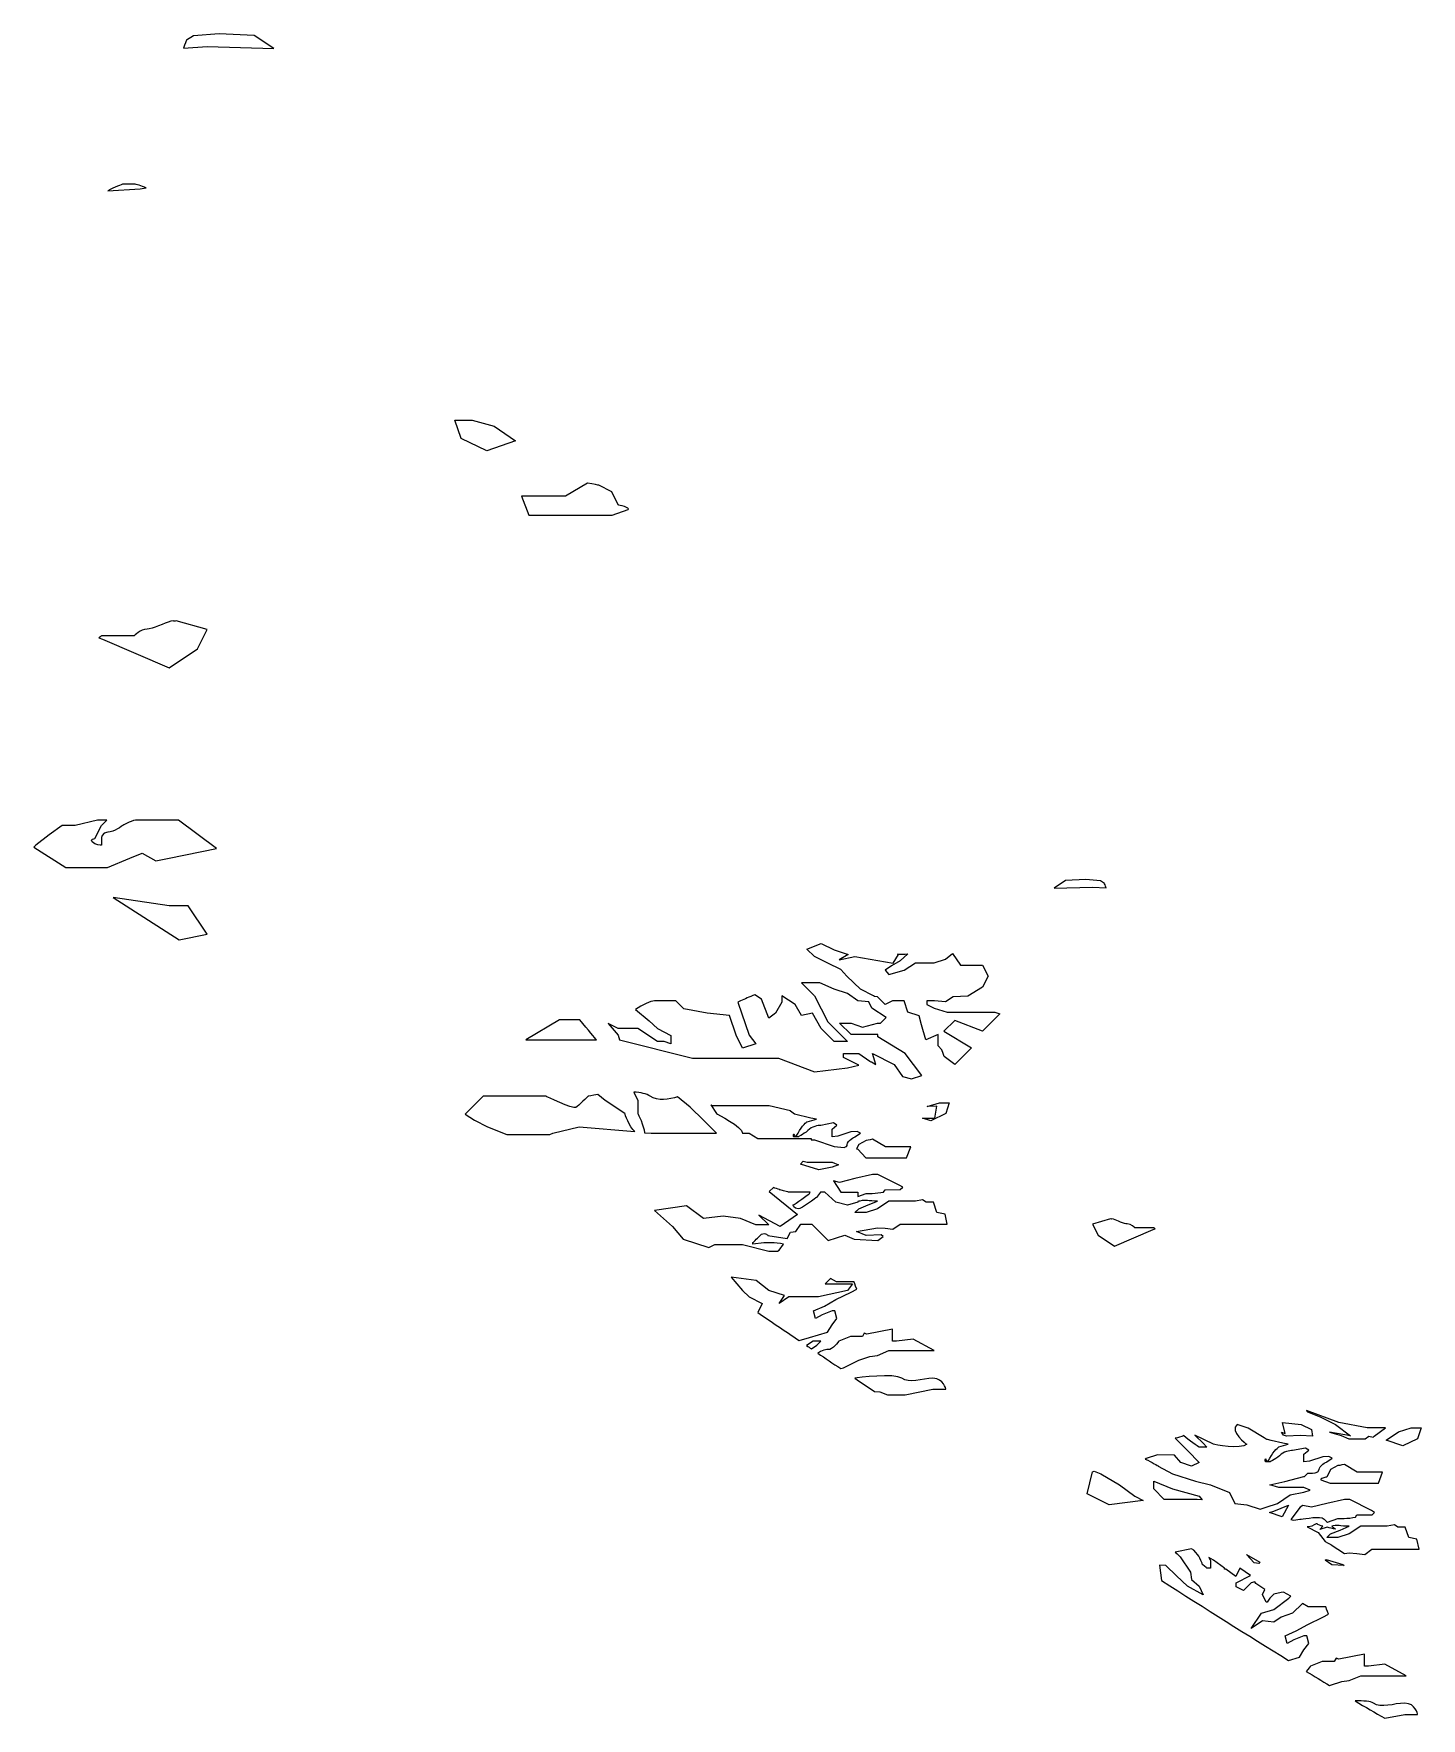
# Model space of a CAD drawing. Extents: x -2 to 9008, y -1000 to 0.
# Drawn here: x 2593.4 to 2660.5, y -650.4 to -569 of the extents above; entities that cross this region are included whole.
import ezdxf

# ---------------------------------------------------------------- set-up
doc = ezdxf.new("R2010")
doc.units = 0
doc.header["$MEASUREMENT"] = 0
doc.layers.add('Layer 1', color=7, linetype='Continuous')

# ---------------------------------------------------------------- blocks, each defined once
blk = doc.blocks.new('block 6')
at = {"layer": 'Layer 1', "lineweight": 0}
for points in [[(2613.76, -587.67), (2614.6, -587.67), (2615.66, -587.97), (2616.69, -588.68), (2615.31, -589.16), (2614.07, -588.57), (2613.76, -587.67)], [(2633.1, -613.6), (2634.95, -613.91), (2635.2, -613.5), (2635.16, -613.49), (2635.53, -613.49), (2635.66, -613.47), (2635.29, -613.81), (2634.87, -614.05), (2634.56, -614.26), (2634.74, -614.46), (2635.47, -614.26), (2636.02, -613.9), (2636.93, -613.9), (2637.48, -613.72), (2637.81, -613.45), (2638.2, -614.02), (2639.26, -614.02), (2639.53, -614.55), (2639.26, -615.08), (2638.56, -615.51), (2637.85, -615.54), (2637.48, -615.79), (2636.94, -615.73), (2636.57, -615.73), (2636.57, -615.91), (2636.93, -616.09), (2637.56, -616.28), (2639.86, -616.28), (2640.1, -616.36), (2640.06, -616.41), (2639.26, -617.21), (2637.93, -616.68), (2637.4, -617.21), (2638.73, -618.01), (2637.93, -618.81), (2637.41, -618.42), (2637.37, -618.29), (2637.3, -618.1), (2637.12, -617.92), (2637.12, -617.37), (2636.53, -617.62), (2636.32, -616.89), (2636.2, -616.46), (2635.65, -616.28), (2635.47, -615.73), (2634.92, -615.73), (2634.56, -615.91), (2634.19, -615.54), (2634.04, -615.53), (2634, -615.49), (2633.37, -615.18), (2632.7, -614.54), (2632.42, -614.23), (2631.79, -613.91), (2631.15, -613.6), (2630.77, -613.24), (2631.47, -612.96), (2632.1, -613.28), (2632.77, -613.5), (2632.34, -613.75), (2633.1, -613.6)], [(2637.49, -621.19), (2636.77, -621.53), (2636.37, -621.4), (2636.96, -621.4), (2637.06, -620.82), (2636.59, -620.84), (2637.18, -620.67), (2637.66, -620.67), (2637.49, -621.19)], [(2632, -623.77), (2631.35, -623.9), (2630.46, -623.63), (2630.6, -623.48), (2630.79, -623.54), (2632, -623.54), (2632.3, -623.67), (2632, -623.77)], [(2653.76, -636.11), (2654.67, -636.21), (2655.17, -636.46), (2655.21, -636.78), (2654.62, -636.74), (2653.95, -636.78), (2653.81, -636.73), (2653.72, -636.59), (2653.89, -636.64), (2653.76, -636.11)], [(2658.77, -636.97), (2659.37, -636.56), (2659.98, -636.38), (2660.47, -636.38), (2660.29, -636.9), (2659.57, -637.24), (2658.77, -636.97)], [(2644.32, -639.56), (2644.58, -638.5), (2644.66, -638.46), (2644.98, -638.59), (2645.89, -639.13), (2646.63, -639.68), (2647.03, -639.89), (2645.38, -640.09), (2644.32, -639.56)], [(2647.54, -639.32), (2647.54, -638.95), (2648.45, -639.32), (2649.73, -639.67), (2649.88, -639.86), (2649.64, -639.83), (2648.05, -639.83), (2647.54, -639.32)], [(2653.14, -640.46), (2653.34, -640.4), (2654.05, -640.11), (2653.75, -640.67), (2653.14, -640.46)], [(2652.02, -642.49), (2652.66, -642.87), (2652.62, -642.93), (2652.4, -642.89), (2652.02, -642.49)], [(2655.82, -642.77), (2655.88, -642.74), (2656.68, -642.97), (2656.74, -643.02), (2656.15, -642.99), (2655.82, -642.77)]]:
    blk.add_lwpolyline(points, dxfattribs=at)
for points, knots in [([(2605.02, -569.72), (2605.02, -569.72), (2601.79, -569.62), (2601.79, -569.62), (2601.79, -569.62), (2600.65, -569.7), (2600.65, -569.7), (2600.72, -569.51), (2600.79, -569.31), (2600.79, -569.31), (2600.79, -569.31), (2601.14, -569.11), (2601.14, -569.11), (2601.14, -569.11), (2602.37, -569), (2602.37, -569), (2602.37, -569), (2604.06, -569.09), (2604.06, -569.09), (2604.06, -569.09), (2605.02, -569.72), (2605.02, -569.72)], [0, 0, 0, 0, 1, 1, 1, 2, 2, 2, 3, 3, 3, 4, 4, 4, 5, 5, 5, 6, 6, 6, 7, 7, 7, 7]), ([(2598.85, -576.45), (2598.85, -576.45), (2598.56, -576.5), (2598.56, -576.5), (2598.56, -576.5), (2596.99, -576.59), (2596.99, -576.59), (2597.31, -576.43), (2597.65, -576.27), (2597.75, -576.27), (2597.94, -576.27), (2597.94, -576.27), (2598.26, -576.27), (2598.37, -576.27), (2598.6, -576.35), (2598.85, -576.45)], [0, 0, 0, 0, 1, 1, 1, 2, 2, 2, 3, 3, 3, 4, 4, 4, 5, 5, 5, 5]), ([(2616.98, -591.35), (2616.98, -591.35), (2619.11, -591.35), (2619.11, -591.35), (2619.11, -591.35), (2620.18, -590.72), (2620.18, -590.72), (2620.48, -590.77), (2620.72, -590.82), (2620.72, -590.82), (2620.72, -590.82), (2621.35, -591.14), (2621.35, -591.14), (2621.35, -591.14), (2621.66, -591.77), (2621.66, -591.77), (2621.66, -591.77), (2622.29, -591.92), (2622.14, -592), (2622.14, -592), (2621.36, -592.27), (2621.36, -592.27), (2621.36, -592.27), (2617.34, -592.27), (2617.34, -592.27), (2617.34, -592.27), (2616.98, -591.35), (2616.98, -591.35)], [0, 0, 0, 0, 1, 1, 1, 2, 2, 2, 3, 3, 3, 4, 4, 4, 5, 5, 5, 6, 6, 6, 7, 7, 7, 8, 8, 8, 9, 9, 9, 9]), ([(2601.33, -598.72), (2601.33, -598.72), (2599.95, -599.64), (2599.95, -599.64), (2599.95, -599.64), (2596.73, -598.26), (2596.73, -598.26), (2596.73, -598.26), (2596.56, -598.2), (2596.56, -598.2), (2596.63, -598.14), (2596.68, -598.1), (2596.68, -598.1), (2596.68, -598.1), (2596.68, -598.1), (2596.99, -598.1), (2597.31, -598.1), (2598.26, -598.1), (2598.26, -598.1), (2598.26, -598.1), (2598.57, -597.78), (2598.89, -597.78), (2599.13, -597.78), (2599.76, -597.49), (2600.03, -597.39), (2600.03, -597.39), (2600.16, -597.37), (2600.16, -597.37), (2600.16, -597.4), (2600.22, -597.39), (2600.29, -597.37), (2600.29, -597.37), (2601.79, -597.8), (2601.79, -597.8), (2601.79, -597.8), (2601.33, -598.72), (2601.33, -598.72)], [0, 0, 0, 0, 1, 1, 1, 2, 2, 2, 3, 3, 3, 4, 4, 4, 5, 5, 5, 6, 6, 6, 7, 7, 7, 8, 8, 8, 9, 9, 9, 10, 10, 10, 11, 11, 11, 12, 12, 12, 12]), ([(2596.24, -608.06), (2596.36, -608.22), (2596.68, -608.22), (2596.68, -608.22), (2596.68, -608.22), (2596.68, -607.9), (2596.68, -607.9), (2596.68, -607.9), (2596.68, -607.59), (2596.99, -607.59), (2597.31, -607.59), (2597.7, -607.27), (2597.7, -607.27), (2597.7, -607.27), (2598.08, -607.05), (2598.33, -607), (2598.33, -607), (2600.41, -607), (2600.41, -607), (2600.41, -607), (2602.25, -608.38), (2602.25, -608.38), (2602.25, -608.38), (2599.95, -608.84), (2599.95, -608.84), (2599.95, -608.84), (2599.32, -608.97), (2599.32, -608.97), (2599.32, -608.97), (2598.66, -608.6), (2598.66, -608.6), (2598.66, -608.6), (2598.05, -608.85), (2598.05, -608.85), (2598.05, -608.85), (2596.98, -609.3), (2596.98, -609.3), (2596.98, -609.3), (2594.96, -609.3), (2594.96, -609.3), (2594.96, -609.3), (2593.41, -608.31), (2593.41, -608.31), (2593.41, -608.31), (2593.51, -608.22), (2593.51, -608.22), (2593.51, -608.22), (2594.15, -607.71), (2594.15, -607.71), (2594.15, -607.71), (2594.78, -607.27), (2594.78, -607.27), (2594.78, -607.27), (2595.41, -607.27), (2595.41, -607.27), (2595.41, -607.27), (2596.49, -607), (2596.49, -607), (2596.49, -607), (2596.95, -607), (2596.95, -607), (2596.88, -607.07), (2596.68, -607.27), (2596.68, -607.27), (2596.68, -607.27), (2596.36, -607.9), (2596.36, -607.9), (2596.36, -607.9), (2596.11, -607.9), (2596.24, -608.06)], [0, 0, 0, 0, 1, 1, 1, 2, 2, 2, 3, 3, 3, 4, 4, 4, 5, 5, 5, 6, 6, 6, 7, 7, 7, 8, 8, 8, 9, 9, 9, 10, 10, 10, 11, 11, 11, 12, 12, 12, 13, 13, 13, 14, 14, 14, 15, 15, 15, 16, 16, 16, 17, 17, 17, 18, 18, 18, 19, 19, 19, 20, 20, 20, 21, 21, 21, 22, 22, 22, 23, 23, 23, 23]), ([(2642.72, -610.29), (2642.72, -610.29), (2643.27, -609.93), (2643.27, -609.93), (2643.27, -609.93), (2644.25, -609.88), (2644.25, -609.88), (2644.25, -609.88), (2644.96, -609.94), (2644.96, -609.94), (2644.96, -609.94), (2645.16, -610.06), (2645.16, -610.06), (2645.16, -610.06), (2645.2, -610.17), (2645.24, -610.28), (2645.24, -610.28), (2644.58, -610.24), (2644.58, -610.24), (2644.58, -610.24), (2642.72, -610.29), (2642.72, -610.29)], [0, 0, 0, 0, 1, 1, 1, 2, 2, 2, 3, 3, 3, 4, 4, 4, 5, 5, 5, 6, 6, 6, 7, 7, 7, 7]), ([(2601.79, -612.52), (2601.79, -612.52), (2600.44, -612.79), (2600.44, -612.79), (2600.44, -612.79), (2597.25, -610.75), (2597.25, -610.75), (2597.25, -610.75), (2599.95, -611.14), (2599.95, -611.14), (2600.87, -611.14), (2600.87, -611.14), (2600.87, -611.14), (2600.87, -611.14), (2601.79, -612.52), (2601.79, -612.52)], [0, 0, 0, 0, 1, 1, 1, 2, 2, 2, 3, 3, 3, 4, 4, 4, 5, 5, 5, 5]), ([(2623.56, -617.08), (2623.56, -617.08), (2623.15, -616.71), (2623.15, -616.71), (2623.15, -616.71), (2622.49, -616.15), (2622.49, -616.15), (2622.83, -615.94), (2623.21, -615.74), (2623.42, -615.74), (2623.42, -615.74), (2624.45, -615.74), (2624.45, -615.74), (2624.45, -615.74), (2624.83, -616.13), (2624.83, -616.13), (2624.83, -616.13), (2625.95, -616.34), (2625.95, -616.34), (2625.95, -616.34), (2627.04, -616.44), (2627.04, -616.44), (2627.04, -616.44), (2627.36, -617.39), (2627.36, -617.39), (2627.36, -617.39), (2627.67, -618.02), (2627.67, -618.02), (2627.67, -618.02), (2628.31, -617.81), (2628.31, -617.81), (2628.31, -617.81), (2627.99, -617.39), (2627.99, -617.39), (2627.99, -617.39), (2627.44, -615.8), (2627.44, -615.8), (2627.48, -615.78), (2627.52, -615.77), (2627.57, -615.74), (2627.76, -615.65), (2628, -615.55), (2628.26, -615.45), (2628.26, -615.45), (2628.59, -615.66), (2628.59, -615.66), (2628.59, -615.66), (2628.94, -616.57), (2628.94, -616.57), (2628.94, -616.57), (2629.26, -616.34), (2629.26, -616.34), (2629.26, -616.34), (2629.57, -615.81), (2629.57, -615.81), (2629.57, -615.81), (2629.57, -615.49), (2629.57, -615.49), (2629.57, -615.49), (2630.21, -615.92), (2630.21, -615.92), (2630.21, -615.92), (2630.52, -616.44), (2630.52, -616.44), (2630.52, -616.44), (2631.04, -616.34), (2631.04, -616.34), (2631.04, -616.34), (2631.47, -617.08), (2631.47, -617.08), (2631.47, -617.08), (2632.1, -617.71), (2632.1, -617.71), (2632.1, -617.71), (2632.74, -617.71), (2632.74, -617.71), (2632.74, -617.71), (2631.79, -616.76), (2631.79, -616.76), (2631.79, -616.76), (2631.47, -616.13), (2631.47, -616.13), (2631.47, -616.13), (2631.15, -615.49), (2631.15, -615.49), (2631.15, -615.49), (2630.52, -614.86), (2630.52, -614.86), (2630.52, -614.86), (2631.41, -614.86), (2631.41, -614.86), (2631.41, -614.86), (2632.1, -615.18), (2632.1, -615.18), (2632.1, -615.18), (2632.74, -615.38), (2632.74, -615.38), (2632.74, -615.38), (2633.24, -615.73), (2633.24, -615.73), (2633.24, -615.73), (2633.77, -615.79), (2633.77, -615.79), (2633.77, -615.79), (2633.92, -616.09), (2633.92, -616.09), (2633.92, -616.09), (2634.6, -616.55), (2634.6, -616.55), (2634.6, -616.55), (2634.33, -616.82), (2634.33, -616.82), (2634.33, -616.82), (2634.19, -616.82), (2634.19, -616.82), (2634.19, -616.82), (2633.46, -617.01), (2633.46, -617.01), (2633.46, -617.01), (2632.91, -616.82), (2632.91, -616.82), (2632.91, -616.82), (2632.36, -616.82), (2632.36, -616.82), (2632.36, -616.82), (2632.91, -617.37), (2632.91, -617.37), (2632.91, -617.37), (2634.2, -617.37), (2634.2, -617.37), (2634.2, -617.37), (2634.2, -617.48), (2634.2, -617.48), (2634.2, -617.48), (2635.53, -618.28), (2635.53, -618.28), (2635.53, -618.28), (2636.33, -619.34), (2636.33, -619.34), (2636.33, -619.34), (2635.83, -619.51), (2635.83, -619.51), (2635.83, -619.51), (2635.4, -619.4), (2635.4, -619.4), (2635.4, -619.4), (2635, -618.81), (2635, -618.81), (2635, -618.81), (2633.94, -618.28), (2633.94, -618.28), (2633.94, -618.28), (2634.11, -618.81), (2634.11, -618.81), (2634.11, -618.81), (2633.9, -618.68), (2633.9, -618.68), (2633.9, -618.68), (2633.87, -618.69), (2633.87, -618.69), (2633.85, -618.68), (2633.82, -618.65), (2633.82, -618.65), (2633.82, -618.65), (2633.28, -618.29), (2633.28, -618.29), (2633.28, -618.29), (2632.54, -618.29), (2632.54, -618.29), (2632.54, -618.29), (2632.54, -618.47), (2632.54, -618.47), (2632.54, -618.47), (2633.28, -618.84), (2633.28, -618.84), (2633.28, -618.84), (2632.74, -618.97), (2632.74, -618.97), (2632.74, -618.97), (2631.14, -619.17), (2631.14, -619.17), (2631.14, -619.17), (2629.41, -618.51), (2629.41, -618.51), (2629.41, -618.51), (2625.25, -618.51), (2625.25, -618.51), (2625.25, -618.51), (2621.72, -617.62), (2621.72, -617.62), (2621.72, -617.62), (2621.66, -617.39), (2621.66, -617.39), (2621.66, -617.39), (2621.18, -616.83), (2621.18, -616.83), (2621.18, -616.83), (2621.66, -617.08), (2621.66, -617.08), (2621.66, -617.08), (2622.61, -617.08), (2622.61, -617.08), (2622.61, -617.08), (2623.56, -617.71), (2623.56, -617.71), (2623.56, -617.71), (2623.88, -617.71), (2623.88, -617.71), (2623.88, -617.71), (2624.2, -617.81), (2624.2, -617.81), (2624.2, -617.81), (2624.2, -617.41), (2624.2, -617.41), (2624.2, -617.41), (2623.56, -617.08), (2623.56, -617.08)], [0, 0, 0, 0, 1, 1, 1, 2, 2, 2, 3, 3, 3, 4, 4, 4, 5, 5, 5, 6, 6, 6, 7, 7, 7, 8, 8, 8, 9, 9, 9, 10, 10, 10, 11, 11, 11, 12, 12, 12, 13, 13, 13, 14, 14, 14, 15, 15, 15, 16, 16, 16, 17, 17, 17, 18, 18, 18, 19, 19, 19, 20, 20, 20, 21, 21, 21, 22, 22, 22, 23, 23, 23, 24, 24, 24, 25, 25, 25, 26, 26, 26, 27, 27, 27, 28, 28, 28, 29, 29, 29, 30, 30, 30, 31, 31, 31, 32, 32, 32, 33, 33, 33, 34, 34, 34, 35, 35, 35, 36, 36, 36, 37, 37, 37, 38, 38, 38, 39, 39, 39, 40, 40, 40, 41, 41, 41, 42, 42, 42, 43, 43, 43, 44, 44, 44, 45, 45, 45, 46, 46, 46, 47, 47, 47, 48, 48, 48, 49, 49, 49, 50, 50, 50, 51, 51, 51, 52, 52, 52, 53, 53, 53, 54, 54, 54, 55, 55, 55, 56, 56, 56, 57, 57, 57, 58, 58, 58, 59, 59, 59, 60, 60, 60, 61, 61, 61, 62, 62, 62, 63, 63, 63, 64, 64, 64, 65, 65, 65, 66, 66, 66, 67, 67, 67, 68, 68, 68, 69, 69, 69, 70, 70, 70, 71, 71, 71, 72, 72, 72, 72]), ([(2617.2, -617.62), (2617.2, -617.62), (2618.82, -616.66), (2618.82, -616.66), (2618.82, -616.66), (2619.81, -616.66), (2619.81, -616.66), (2620.2, -617.14), (2620.56, -617.57), (2620.61, -617.62), (2620.61, -617.62), (2617.2, -617.62), (2617.2, -617.62)], [0, 0, 0, 0, 1, 1, 1, 2, 2, 2, 3, 3, 3, 4, 4, 4, 4]), ([(2618.16, -620.35), (2618.16, -620.35), (2619.47, -620.98), (2619.61, -620.89), (2619.74, -620.81), (2620.2, -620.35), (2620.2, -620.35), (2620.2, -620.35), (2620.39, -620.31), (2620.67, -620.27), (2620.67, -620.27), (2621.03, -620.55), (2621.03, -620.55), (2621.03, -620.55), (2621.98, -621.19), (2621.98, -621.19), (2621.98, -621.19), (2622.2, -621.84), (2622.46, -622.06), (2622.46, -622.06), (2619.77, -621.82), (2619.77, -621.82), (2619.77, -621.82), (2618.5, -622.14), (2618.5, -622.14), (2618.5, -622.14), (2618.35, -622.19), (2618.35, -622.19), (2618.35, -622.19), (2616.28, -622.19), (2616.28, -622.19), (2616.28, -622.19), (2615.34, -621.82), (2615.34, -621.82), (2615.34, -621.82), (2614.71, -621.5), (2614.71, -621.5), (2614.71, -621.5), (2614.27, -621.21), (2614.27, -621.21), (2614.27, -621.21), (2615.14, -620.35), (2615.14, -620.35), (2615.14, -620.35), (2618.16, -620.35), (2618.16, -620.35)], [0, 0, 0, 0, 1, 1, 1, 2, 2, 2, 3, 3, 3, 4, 4, 4, 5, 5, 5, 6, 6, 6, 7, 7, 7, 8, 8, 8, 9, 9, 9, 10, 10, 10, 11, 11, 11, 12, 12, 12, 13, 13, 13, 14, 14, 14, 15, 15, 15, 15]), ([(2622.41, -620.15), (2622.74, -620.17), (2623.03, -620.23), (2623.2, -620.35), (2623.58, -620.6), (2624.12, -620.51), (2624.53, -620.38), (2624.53, -620.38), (2625.14, -620.87), (2625.14, -620.87), (2625.14, -620.87), (2625.78, -621.5), (2625.78, -621.5), (2625.78, -621.5), (2626.41, -622.14), (2626.41, -622.14), (2626.41, -622.14), (2623.25, -622.14), (2623.25, -622.14), (2623.25, -622.14), (2622.93, -622.11), (2622.93, -622.11), (2622.91, -621.78), (2622.61, -621.19), (2622.61, -621.19), (2622.61, -621.19), (2622.61, -620.55), (2622.61, -620.55), (2622.61, -620.55), (2622.41, -620.15), (2622.41, -620.15)], [0, 0, 0, 0, 1, 1, 1, 2, 2, 2, 3, 3, 3, 4, 4, 4, 5, 5, 5, 6, 6, 6, 7, 7, 7, 8, 8, 8, 9, 9, 9, 10, 10, 10, 10]), ([(2630.17, -621.21), (2630.17, -621.21), (2630.97, -621.4), (2630.97, -621.4), (2630.97, -621.4), (2631.24, -621.45), (2631.24, -621.45), (2631.24, -621.45), (2630.79, -621.58), (2630.79, -621.58), (2630.79, -621.58), (2630.53, -621.76), (2630.35, -622.13), (2630.17, -622.49), (2630.17, -622.13), (2630.14, -622.16), (2630.11, -622.19), (2630.14, -622.31), (2630.14, -622.31), (2630.14, -622.31), (2630.35, -622.31), (2630.35, -622.31), (2630.35, -622.31), (2630.72, -622.13), (2630.9, -621.94), (2631.08, -621.76), (2631.45, -621.76), (2631.45, -621.76), (2631.45, -621.76), (2632.07, -621.64), (2632.07, -621.64), (2632.07, -621.64), (2632.23, -621.74), (2632.23, -621.74), (2632.23, -621.74), (2632, -621.94), (2632, -621.94), (2632, -621.94), (2632, -622.31), (2632, -622.31), (2632, -622.31), (2632.27, -622.28), (2632.27, -622.28), (2632.27, -622.28), (2632.9, -622.07), (2632.9, -622.07), (2632.9, -622.07), (2633.2, -622.05), (2633.2, -622.05), (2633.2, -622.05), (2633.37, -622.13), (2633.37, -622.13), (2633.37, -622.13), (2633.09, -622.31), (2633.09, -622.31), (2633.09, -622.31), (2632.73, -622.49), (2632.73, -622.68), (2632.73, -622.76), (2632.66, -622.8), (2632.58, -622.82), (2632.58, -622.82), (2632.1, -622.77), (2632.1, -622.77), (2632.1, -622.77), (2631.15, -622.45), (2631.15, -622.45), (2631.15, -622.45), (2630.98, -622.45), (2630.98, -622.45), (2630.98, -622.45), (2630.98, -622.39), (2630.98, -622.39), (2630.98, -622.39), (2628.4, -622.39), (2628.4, -622.39), (2628.4, -622.39), (2627.99, -622.14), (2627.99, -622.14), (2627.99, -622.14), (2627.67, -622.14), (2627.67, -622.14), (2627.67, -621.82), (2626.41, -621.19), (2626.41, -621.19), (2626.41, -621.19), (2626.13, -620.77), (2626.13, -620.77), (2626.13, -620.77), (2626.19, -620.81), (2626.19, -620.81), (2626.19, -620.81), (2628.95, -620.81), (2628.95, -620.81), (2628.95, -620.81), (2629.98, -621.06), (2629.98, -621.06), (2629.98, -621.06), (2629.98, -621.07), (2629.98, -621.07), (2629.98, -621.07), (2630.17, -621.21), (2630.17, -621.21)], [0, 0, 0, 0, 1, 1, 1, 2, 2, 2, 3, 3, 3, 4, 4, 4, 5, 5, 5, 6, 6, 6, 7, 7, 7, 8, 8, 8, 9, 9, 9, 10, 10, 10, 11, 11, 11, 12, 12, 12, 13, 13, 13, 14, 14, 14, 15, 15, 15, 16, 16, 16, 17, 17, 17, 18, 18, 18, 19, 19, 19, 20, 20, 20, 21, 21, 21, 22, 22, 22, 23, 23, 23, 24, 24, 24, 25, 25, 25, 26, 26, 26, 27, 27, 27, 28, 28, 28, 29, 29, 29, 30, 30, 30, 31, 31, 31, 32, 32, 32, 33, 33, 33, 34, 34, 34, 34]), ([(2633.63, -623.33), (2633.63, -623.33), (2633.24, -622.9), (2633.24, -622.9), (2633.24, -622.9), (2633.17, -622.89), (2633.17, -622.89), (2633.17, -622.89), (2633.28, -622.68), (2633.28, -622.68), (2633.28, -622.68), (2633.64, -622.49), (2633.64, -622.49), (2633.64, -622.49), (2633.78, -622.47), (2633.95, -622.43), (2633.95, -622.43), (2634.57, -622.8), (2634.57, -622.8), (2634.57, -622.8), (2635.8, -622.8), (2635.8, -622.8), (2635.8, -622.8), (2635.59, -623.33), (2635.59, -623.33), (2635.59, -623.33), (2633.63, -623.33), (2633.63, -623.33)], [0, 0, 0, 0, 1, 1, 1, 2, 2, 2, 3, 3, 3, 4, 4, 4, 5, 5, 5, 6, 6, 6, 7, 7, 7, 8, 8, 8, 9, 9, 9, 9]), ([(2632.42, -624.98), (2632.42, -624.98), (2632.06, -624.44), (2632.06, -624.44), (2632.06, -624.44), (2632.36, -624.51), (2632.36, -624.51), (2632.36, -624.51), (2633.09, -624.32), (2633.09, -624.32), (2633.09, -624.32), (2633.95, -624.13), (2633.95, -624.13), (2633.95, -624.13), (2634.21, -624.13), (2634.21, -624.13), (2634.21, -624.13), (2635.27, -624.66), (2635.27, -624.66), (2635.27, -624.66), (2635.41, -624.75), (2635.41, -624.75), (2635.41, -624.75), (2635.29, -624.86), (2635.29, -624.86), (2635.29, -624.86), (2634.56, -624.87), (2634.56, -624.87), (2634.56, -624.87), (2634.48, -624.98), (2634.48, -624.98), (2634.15, -625.05), (2633.64, -625.05), (2633.64, -625.05), (2633.64, -625.05), (2633.24, -625.19), (2633.24, -625.19), (2633.24, -625.19), (2633.24, -624.98), (2633.24, -624.98), (2633.24, -624.98), (2632.42, -624.98), (2632.42, -624.98)], [0, 0, 0, 0, 1, 1, 1, 2, 2, 2, 3, 3, 3, 4, 4, 4, 5, 5, 5, 6, 6, 6, 7, 7, 7, 8, 8, 8, 9, 9, 9, 10, 10, 10, 11, 11, 11, 12, 12, 12, 13, 13, 13, 14, 14, 14, 14]), ([(2635.28, -626.53), (2635.28, -626.53), (2634.93, -626.78), (2634.93, -626.78), (2634.93, -626.78), (2634.56, -626.73), (2634.56, -626.73), (2634.56, -626.73), (2634.19, -626.7), (2634.19, -626.7), (2634.19, -626.7), (2633.17, -626.88), (2633.17, -626.88), (2633.17, -626.88), (2633.64, -627.07), (2633.64, -627.07), (2633.64, -627.07), (2634.37, -627.04), (2634.37, -627.04), (2634.37, -627.04), (2634.46, -627.13), (2634.46, -627.13), (2634.46, -627.13), (2634.2, -627.32), (2634.2, -627.32), (2634.2, -627.32), (2633.06, -627.26), (2633.06, -627.26), (2633.06, -627.26), (2632.61, -627.06), (2632.61, -627.06), (2632.61, -627.06), (2631.81, -627.32), (2631.81, -627.32), (2631.81, -627.32), (2631.02, -626.53), (2631.02, -626.53), (2631.02, -626.53), (2630.48, -626.53), (2630.48, -626.53), (2630.48, -626.53), (2630.24, -626.89), (2630.24, -626.89), (2630.24, -626.89), (2629.99, -626.91), (2629.99, -626.91), (2629.99, -626.91), (2629.82, -627.22), (2629.82, -627.22), (2629.82, -627.22), (2628.89, -627.07), (2628.89, -627.07), (2628.89, -627.07), (2628.7, -626.88), (2628.52, -627.07), (2628.34, -627.25), (2628.16, -627.43), (2628.16, -627.43), (2628.16, -627.43), (2628.16, -627.5), (2628.16, -627.5), (2628.16, -627.5), (2628.7, -627.43), (2628.7, -627.43), (2628.7, -627.43), (2628.89, -627.43), (2629.07, -627.43), (2629.2, -627.43), (2629.49, -627.47), (2629.64, -627.49), (2629.64, -627.49), (2629.44, -627.79), (2629.44, -627.79), (2629.44, -627.79), (2629.36, -627.83), (2629.36, -627.83), (2629.36, -627.83), (2628.94, -627.83), (2628.94, -627.83), (2628.94, -627.83), (2627.67, -627.51), (2627.67, -627.51), (2627.67, -627.51), (2626.33, -627.51), (2626.33, -627.51), (2626.33, -627.51), (2626.03, -627.66), (2626.03, -627.66), (2626.03, -627.66), (2624.8, -627.25), (2624.8, -627.25), (2624.8, -627.25), (2624.29, -626.64), (2624.29, -626.64), (2624.29, -626.64), (2623.42, -625.87), (2623.42, -625.87), (2623.42, -625.87), (2624.96, -625.65), (2624.96, -625.65), (2624.96, -625.65), (2625.78, -626.25), (2625.78, -626.25), (2625.78, -626.25), (2626.73, -626.15), (2626.73, -626.15), (2626.73, -626.15), (2627.57, -626.25), (2627.57, -626.25), (2627.57, -626.25), (2628.31, -626.56), (2628.31, -626.56), (2628.31, -626.56), (2628.94, -626.56), (2628.94, -626.56), (2628.94, -626.56), (2628.46, -626.1), (2628.46, -626.1), (2628.46, -626.1), (2629.48, -626.64), (2629.48, -626.64), (2629.48, -626.64), (2630.33, -626.07), (2630.33, -626.07), (2630.33, -626.07), (2628.95, -624.95), (2628.95, -624.95), (2628.95, -624.95), (2629.16, -624.76), (2629.16, -624.76), (2629.26, -624.8), (2629.36, -624.83), (2629.45, -624.86), (2629.45, -624.86), (2629.44, -624.87), (2629.44, -624.87), (2629.44, -624.87), (2629.49, -624.87), (2629.49, -624.87), (2629.72, -624.94), (2629.89, -624.98), (2629.89, -624.98), (2629.89, -624.98), (2630.94, -624.98), (2630.94, -624.98), (2630.94, -624.98), (2630.9, -625.05), (2630.9, -625.05), (2630.9, -625.05), (2630.17, -625.6), (2630.12, -625.6), (2630.08, -625.6), (2630.17, -625.79), (2630.35, -625.79), (2630.53, -625.79), (2631.24, -625.24), (2631.24, -625.24), (2631.24, -625.24), (2631.44, -624.98), (2631.44, -624.98), (2631.44, -624.98), (2631.65, -624.98), (2631.65, -624.98), (2631.65, -624.98), (2632.18, -625.46), (2632.18, -625.46), (2632.18, -625.46), (2632.74, -625.62), (2632.74, -625.62), (2632.74, -625.62), (2633.24, -625.46), (2633.24, -625.46), (2633.24, -625.46), (2633.24, -625.43), (2633.24, -625.43), (2633.24, -625.43), (2633.28, -625.42), (2633.28, -625.42), (2633.28, -625.42), (2633.57, -625.36), (2633.7, -625.39), (2633.78, -625.41), (2634.02, -625.41), (2634.19, -625.42), (2634.19, -625.42), (2633.74, -625.6), (2633.74, -625.6), (2633.74, -625.6), (2633.28, -625.79), (2633.28, -625.79), (2633.28, -625.79), (2633.09, -625.97), (2633.09, -625.97), (2633.09, -625.97), (2633.64, -625.97), (2633.64, -625.97), (2633.64, -625.97), (2634.19, -625.79), (2634.19, -625.79), (2634.19, -625.79), (2634.74, -625.42), (2634.74, -625.42), (2634.74, -625.42), (2636.02, -625.42), (2636.02, -625.42), (2636.02, -625.42), (2636.37, -625.35), (2636.37, -625.35), (2636.37, -625.35), (2636.54, -625.46), (2636.54, -625.46), (2636.54, -625.46), (2636.89, -625.46), (2636.89, -625.46), (2636.89, -625.46), (2637.06, -625.97), (2637.06, -625.97), (2637.06, -625.97), (2637.46, -626.04), (2637.46, -626.04), (2637.46, -626.04), (2637.56, -626.53), (2637.56, -626.53), (2637.56, -626.53), (2635.28, -626.53), (2635.28, -626.53)], [0, 0, 0, 0, 1, 1, 1, 2, 2, 2, 3, 3, 3, 4, 4, 4, 5, 5, 5, 6, 6, 6, 7, 7, 7, 8, 8, 8, 9, 9, 9, 10, 10, 10, 11, 11, 11, 12, 12, 12, 13, 13, 13, 14, 14, 14, 15, 15, 15, 16, 16, 16, 17, 17, 17, 18, 18, 18, 19, 19, 19, 20, 20, 20, 21, 21, 21, 22, 22, 22, 23, 23, 23, 24, 24, 24, 25, 25, 25, 26, 26, 26, 27, 27, 27, 28, 28, 28, 29, 29, 29, 30, 30, 30, 31, 31, 31, 32, 32, 32, 33, 33, 33, 34, 34, 34, 35, 35, 35, 36, 36, 36, 37, 37, 37, 38, 38, 38, 39, 39, 39, 40, 40, 40, 41, 41, 41, 42, 42, 42, 43, 43, 43, 44, 44, 44, 45, 45, 45, 46, 46, 46, 47, 47, 47, 48, 48, 48, 49, 49, 49, 50, 50, 50, 51, 51, 51, 52, 52, 52, 53, 53, 53, 54, 54, 54, 55, 55, 55, 56, 56, 56, 57, 57, 57, 58, 58, 58, 59, 59, 59, 60, 60, 60, 61, 61, 61, 62, 62, 62, 63, 63, 63, 64, 64, 64, 65, 65, 65, 66, 66, 66, 67, 67, 67, 68, 68, 68, 69, 69, 69, 70, 70, 70, 71, 71, 71, 72, 72, 72, 73, 73, 73, 74, 74, 74, 75, 75, 75, 75]), ([(2644.58, -626.53), (2644.58, -626.53), (2645.45, -626.28), (2645.45, -626.28), (2645.49, -626.29), (2645.53, -626.3), (2645.52, -626.28), (2645.52, -626.28), (2645.6, -626.29), (2645.6, -626.29), (2645.76, -626.35), (2646.12, -626.52), (2646.26, -626.52), (2646.44, -626.52), (2646.63, -626.7), (2646.63, -626.7), (2646.63, -626.7), (2647.17, -626.7), (2647.36, -626.7), (2647.54, -626.7), (2647.54, -626.7), (2647.54, -626.7), (2647.54, -626.7), (2647.57, -626.73), (2647.61, -626.76), (2647.61, -626.76), (2647.51, -626.79), (2647.51, -626.79), (2647.51, -626.79), (2645.65, -627.59), (2645.65, -627.59), (2645.65, -627.59), (2644.85, -627.06), (2644.85, -627.06), (2644.85, -627.06), (2644.58, -626.53), (2644.58, -626.53)], [0, 0, 0, 0, 1, 1, 1, 2, 2, 2, 3, 3, 3, 4, 4, 4, 5, 5, 5, 6, 6, 6, 7, 7, 7, 8, 8, 8, 9, 9, 9, 10, 10, 10, 11, 11, 11, 12, 12, 12, 12]), ([(2627.99, -630.04), (2627.99, -630.04), (2627.67, -629.73), (2627.67, -629.73), (2627.67, -629.73), (2627.11, -629.09), (2627.11, -629.09), (2627.11, -629.09), (2628.32, -629.26), (2628.32, -629.26), (2628.32, -629.26), (2628.94, -629.73), (2628.94, -629.73), (2628.94, -629.73), (2629.7, -629.98), (2629.7, -629.98), (2629.7, -629.98), (2629.44, -630.36), (2629.44, -630.36), (2629.44, -630.36), (2629.91, -630.04), (2629.91, -630.04), (2629.91, -630.04), (2630.45, -630.04), (2630.45, -630.04), (2630.45, -630.04), (2630.53, -630.05), (2630.53, -630.05), (2630.53, -630.05), (2630.55, -630.04), (2630.55, -630.04), (2630.55, -630.04), (2631.34, -630.04), (2631.34, -630.04), (2631.34, -630.04), (2632.74, -629.73), (2632.74, -629.73), (2632.74, -629.73), (2632.98, -629.41), (2632.98, -629.41), (2632.98, -629.41), (2631.66, -629.41), (2631.66, -629.41), (2631.66, -629.41), (2631.92, -629.15), (2631.92, -629.15), (2631.92, -629.15), (2632.2, -629.31), (2632.2, -629.31), (2632.2, -629.31), (2633.06, -629.31), (2633.06, -629.31), (2633.06, -629.31), (2633.09, -629.48), (2633.19, -629.67), (2633.19, -629.67), (2632.91, -629.81), (2632.91, -629.81), (2632.91, -629.81), (2632.18, -630.17), (2632.18, -630.17), (2632.18, -630.17), (2631.63, -630.49), (2631.63, -630.49), (2631.63, -630.49), (2631.09, -630.72), (2631.09, -630.72), (2631.09, -630.72), (2631.19, -631.09), (2631.19, -631.09), (2631.19, -631.09), (2631.51, -630.91), (2631.51, -630.91), (2631.51, -630.91), (2632, -630.72), (2632, -630.72), (2632, -630.72), (2632.13, -630.72), (2632.13, -630.72), (2632.13, -630.72), (2632.23, -631.09), (2632.23, -631.09), (2632.23, -631.09), (2632, -631.39), (2632, -631.39), (2632, -631.39), (2631.78, -631.75), (2631.78, -631.75), (2631.78, -631.75), (2630.9, -632), (2630.9, -632), (2630.9, -632), (2630.41, -632.16), (2630.41, -632.16), (2629.7, -631.68), (2629.02, -631.22), (2628.4, -630.8), (2628.4, -630.8), (2628.62, -630.36), (2628.62, -630.36), (2628.62, -630.36), (2627.99, -630.04), (2627.99, -630.04)], [0, 0, 0, 0, 1, 1, 1, 2, 2, 2, 3, 3, 3, 4, 4, 4, 5, 5, 5, 6, 6, 6, 7, 7, 7, 8, 8, 8, 9, 9, 9, 10, 10, 10, 11, 11, 11, 12, 12, 12, 13, 13, 13, 14, 14, 14, 15, 15, 15, 16, 16, 16, 17, 17, 17, 18, 18, 18, 19, 19, 19, 20, 20, 20, 21, 21, 21, 22, 22, 22, 23, 23, 23, 24, 24, 24, 25, 25, 25, 26, 26, 26, 27, 27, 27, 28, 28, 28, 29, 29, 29, 30, 30, 30, 31, 31, 31, 32, 32, 32, 33, 33, 33, 34, 34, 34, 34]), ([(2631.81, -632.59), (2632, -632.62), (2632.32, -632.19), (2632.32, -632.19), (2632.32, -632.19), (2632.88, -631.96), (2632.88, -631.96), (2632.88, -631.96), (2633.46, -631.96), (2633.46, -631.96), (2633.46, -631.96), (2633.54, -631.79), (2633.54, -631.79), (2633.54, -631.79), (2633.67, -631.85), (2633.67, -631.85), (2633.67, -631.85), (2634.92, -631.6), (2634.92, -631.6), (2634.92, -631.6), (2634.92, -632.19), (2634.92, -632.19), (2634.92, -632.19), (2635.1, -632.18), (2635.1, -632.18), (2635.1, -632.18), (2635.91, -632.08), (2635.91, -632.08), (2635.91, -632.08), (2636.93, -632.64), (2636.93, -632.64), (2636.93, -632.64), (2634.74, -632.64), (2634.74, -632.64), (2634.74, -632.64), (2634.19, -632.87), (2634.19, -632.87), (2634.19, -632.87), (2633.82, -632.92), (2633.82, -632.92), (2633.82, -632.92), (2633.28, -633.1), (2633.28, -633.1), (2633.28, -633.1), (2632.54, -633.47), (2632.54, -633.47), (2632.54, -633.47), (2632.41, -633.51), (2632.41, -633.51), (2632.03, -633.26), (2631.66, -633.01), (2631.3, -632.76), (2631.35, -632.73), (2631.65, -632.55), (2631.81, -632.59)], [0, 0, 0, 0, 1, 1, 1, 2, 2, 2, 3, 3, 3, 4, 4, 4, 5, 5, 5, 6, 6, 6, 7, 7, 7, 8, 8, 8, 9, 9, 9, 10, 10, 10, 11, 11, 11, 12, 12, 12, 13, 13, 13, 14, 14, 14, 15, 15, 15, 16, 16, 16, 17, 17, 17, 18, 18, 18, 18]), ([(2631.08, -632.19), (2631.08, -632.19), (2631.27, -632.19), (2631.45, -632.19), (2631.45, -632.19), (2631.26, -632.37), (2631.26, -632.37), (2631.26, -632.37), (2631, -632.56), (2631, -632.56), (2630.92, -632.51), (2630.84, -632.45), (2630.76, -632.4), (2630.76, -632.4), (2631.08, -632.19), (2631.08, -632.19)], [0, 0, 0, 0, 1, 1, 1, 2, 2, 2, 3, 3, 3, 4, 4, 4, 5, 5, 5, 5]), ([(2635.36, -633.98), (2635.71, -634.24), (2636.33, -633.98), (2636.87, -633.98), (2637.4, -633.98), (2637.49, -634.51), (2637.49, -634.51), (2637.49, -634.51), (2636.87, -634.51), (2636.87, -634.51), (2636.87, -634.51), (2635.52, -634.77), (2635.52, -634.77), (2635.52, -634.77), (2634.67, -634.77), (2634.67, -634.77), (2634.67, -634.77), (2634.3, -634.63), (2634.3, -634.63), (2634.3, -634.63), (2634.05, -634.62), (2634.05, -634.62), (2633.73, -634.4), (2633.4, -634.18), (2633.09, -633.97), (2633.23, -633.95), (2635.02, -633.72), (2635.36, -633.98)], [0, 0, 0, 0, 1, 1, 1, 2, 2, 2, 3, 3, 3, 4, 4, 4, 5, 5, 5, 6, 6, 6, 7, 7, 7, 8, 8, 8, 9, 9, 9, 9]), ([(2658.19, -636.78), (2658.19, -636.78), (2658.14, -636.82), (2658.14, -636.82), (2658.14, -636.82), (2657.93, -636.78), (2657.93, -636.78), (2657.93, -636.78), (2657.75, -636.9), (2657.75, -636.9), (2657.75, -636.9), (2656.97, -636.9), (2656.97, -636.9), (2656.97, -636.9), (2656.6, -636.75), (2656.6, -636.75), (2656.6, -636.75), (2656.03, -636.59), (2656.03, -636.59), (2656.03, -636.59), (2657.05, -636.76), (2657.05, -636.76), (2657.05, -636.76), (2656.32, -636.21), (2656.32, -636.21), (2656.32, -636.21), (2655.59, -635.84), (2655.59, -635.84), (2655.59, -635.84), (2654.97, -635.6), (2654.97, -635.6), (2654.95, -635.58), (2654.94, -635.56), (2654.92, -635.53), (2654.92, -635.53), (2656.48, -636.11), (2656.48, -636.11), (2656.48, -636.11), (2657.85, -636.38), (2657.85, -636.38), (2657.85, -636.38), (2658.74, -636.38), (2658.74, -636.38), (2658.74, -636.38), (2658.19, -636.78), (2658.19, -636.78)], [0, 0, 0, 0, 1, 1, 1, 2, 2, 2, 3, 3, 3, 4, 4, 4, 5, 5, 5, 6, 6, 6, 7, 7, 7, 8, 8, 8, 9, 9, 9, 10, 10, 10, 11, 11, 11, 12, 12, 12, 13, 13, 13, 14, 14, 14, 15, 15, 15, 15]), ([(2649.19, -637.49), (2649.19, -637.49), (2648.58, -636.88), (2648.58, -636.88), (2648.72, -636.84), (2648.86, -636.8), (2649, -636.75), (2649, -636.76), (2649, -636.76), (2649, -636.76), (2649.19, -636.94), (2649.73, -637.31), (2649.73, -637.31), (2649.73, -637.31), (2650.1, -637.31), (2650.1, -637.31), (2650.1, -637.31), (2649.92, -637.12), (2649.92, -637.12), (2649.92, -637.12), (2649.55, -636.76), (2649.55, -636.76), (2649.55, -636.76), (2649.53, -636.72), (2649.53, -636.72), (2649.53, -636.72), (2650.43, -637.17), (2650.43, -637.17), (2650.43, -637.17), (2651.77, -637.43), (2652.03, -637.17), (2652.03, -637.17), (2651.18, -636.53), (2651.57, -636.21), (2651.57, -636.21), (2652.11, -636.39), (2652.11, -636.39), (2652.11, -636.39), (2652.87, -636.85), (2652.87, -636.85), (2652.87, -636.85), (2652.97, -636.92), (2652.97, -636.92), (2652.97, -636.92), (2653.01, -636.93), (2653.01, -636.93), (2653.01, -636.93), (2653.03, -636.94), (2653.03, -636.94), (2653.03, -636.94), (2653.21, -636.98), (2653.21, -636.98), (2653.21, -636.98), (2653.77, -637.11), (2653.77, -637.11), (2653.77, -637.11), (2654.04, -637.16), (2654.04, -637.16), (2654.04, -637.16), (2653.59, -637.29), (2653.59, -637.29), (2653.59, -637.29), (2653.34, -637.47), (2653.15, -637.84), (2652.97, -638.2), (2652.97, -637.84), (2652.94, -637.87), (2652.91, -637.9), (2652.94, -638.02), (2652.94, -638.02), (2652.94, -638.02), (2653.15, -638.02), (2653.15, -638.02), (2653.15, -638.02), (2653.52, -637.84), (2653.7, -637.65), (2653.88, -637.47), (2654.25, -637.47), (2654.25, -637.47), (2654.25, -637.47), (2654.87, -637.35), (2654.87, -637.35), (2654.87, -637.35), (2655.03, -637.45), (2655.03, -637.45), (2655.03, -637.45), (2654.8, -637.65), (2654.8, -637.65), (2654.8, -637.65), (2654.8, -638.02), (2654.8, -638.02), (2654.8, -638.02), (2655.07, -637.99), (2655.07, -637.99), (2655.07, -637.99), (2655.71, -637.78), (2655.71, -637.78), (2655.71, -637.78), (2656, -637.75), (2656, -637.75), (2656, -637.75), (2656.17, -637.84), (2656.17, -637.84), (2656.17, -637.84), (2655.9, -638.02), (2655.9, -638.02), (2655.9, -638.02), (2655.53, -638.2), (2655.53, -638.39), (2655.53, -638.57), (2655.16, -638.57), (2655.16, -638.57), (2655.16, -638.57), (2654.98, -638.57), (2654.98, -638.57), (2654.98, -638.57), (2654.91, -638.64), (2654.83, -638.72), (2654.83, -638.72), (2654.8, -638.72), (2654.8, -638.72), (2654.8, -638.72), (2653.88, -638.97), (2653.88, -638.97), (2653.88, -638.97), (2653.15, -639.12), (2653.15, -639.12), (2653.15, -639.12), (2653.59, -639.25), (2653.59, -639.25), (2653.59, -639.25), (2654.8, -639.25), (2654.8, -639.25), (2654.8, -639.25), (2655.1, -639.38), (2655.1, -639.38), (2655.1, -639.38), (2654.8, -639.48), (2654.8, -639.48), (2654.8, -639.48), (2654.14, -639.61), (2654.14, -639.61), (2654.14, -639.61), (2653.52, -640.03), (2653.52, -640.03), (2653.52, -640.03), (2652.97, -640.21), (2652.97, -640.21), (2652.97, -640.21), (2652.68, -640.31), (2652.68, -640.31), (2652.68, -640.31), (2652.03, -640.09), (2652.03, -640.09), (2652.03, -640.09), (2651.46, -640.03), (2651.46, -640.03), (2651.46, -640.03), (2651.2, -639.5), (2651.2, -639.5), (2651.2, -639.5), (2650.28, -639.13), (2650.28, -639.13), (2650.28, -639.13), (2649.55, -638.95), (2649.55, -638.95), (2649.55, -638.95), (2648.45, -638.59), (2648.45, -638.59), (2648.45, -638.59), (2647.76, -638.22), (2647.76, -638.22), (2647.76, -638.22), (2647.44, -638.03), (2647.13, -637.88), (2647.13, -637.88), (2647.17, -637.85), (2647.17, -637.85), (2647.17, -637.85), (2647.72, -637.67), (2647.72, -637.67), (2647.72, -637.67), (2648.55, -637.69), (2648.55, -637.69), (2648.55, -637.69), (2648.85, -638.04), (2648.85, -638.04), (2648.85, -638.04), (2649.37, -638.22), (2649.37, -638.22), (2649.37, -638.22), (2649.73, -638.04), (2649.73, -638.04), (2649.73, -638.04), (2649.19, -637.49), (2649.19, -637.49)], [0, 0, 0, 0, 1, 1, 1, 2, 2, 2, 3, 3, 3, 4, 4, 4, 5, 5, 5, 6, 6, 6, 7, 7, 7, 8, 8, 8, 9, 9, 9, 10, 10, 10, 11, 11, 11, 12, 12, 12, 13, 13, 13, 14, 14, 14, 15, 15, 15, 16, 16, 16, 17, 17, 17, 18, 18, 18, 19, 19, 19, 20, 20, 20, 21, 21, 21, 22, 22, 22, 23, 23, 23, 24, 24, 24, 25, 25, 25, 26, 26, 26, 27, 27, 27, 28, 28, 28, 29, 29, 29, 30, 30, 30, 31, 31, 31, 32, 32, 32, 33, 33, 33, 34, 34, 34, 35, 35, 35, 36, 36, 36, 37, 37, 37, 38, 38, 38, 39, 39, 39, 40, 40, 40, 41, 41, 41, 42, 42, 42, 43, 43, 43, 44, 44, 44, 45, 45, 45, 46, 46, 46, 47, 47, 47, 48, 48, 48, 49, 49, 49, 50, 50, 50, 51, 51, 51, 52, 52, 52, 53, 53, 53, 54, 54, 54, 55, 55, 55, 56, 56, 56, 57, 57, 57, 58, 58, 58, 59, 59, 59, 60, 60, 60, 61, 61, 61, 62, 62, 62, 63, 63, 63, 64, 64, 64, 65, 65, 65, 65]), ([(2655.61, -638.86), (2655.61, -638.81), (2655.9, -638.75), (2655.9, -638.75), (2655.9, -638.75), (2656.08, -638.39), (2656.08, -638.39), (2656.08, -638.39), (2656.44, -638.2), (2656.44, -638.2), (2656.44, -638.2), (2656.58, -638.18), (2656.75, -638.14), (2656.75, -638.14), (2657.37, -638.51), (2657.37, -638.51), (2657.37, -638.51), (2658.6, -638.51), (2658.6, -638.51), (2658.6, -638.51), (2658.4, -639.04), (2658.4, -639.04), (2658.4, -639.04), (2656.07, -639.04), (2656.07, -639.04), (2656.07, -639.04), (2655.62, -638.88), (2655.62, -638.88), (2655.61, -638.88), (2655.61, -638.87), (2655.61, -638.86)], [0, 0, 0, 0, 1, 1, 1, 2, 2, 2, 3, 3, 3, 4, 4, 4, 5, 5, 5, 6, 6, 6, 7, 7, 7, 8, 8, 8, 9, 9, 9, 10, 10, 10, 10]), ([(2655.9, -640.03), (2655.9, -640.03), (2656.75, -639.84), (2656.75, -639.84), (2656.75, -639.84), (2657.01, -639.84), (2657.01, -639.84), (2657.01, -639.84), (2658.07, -640.37), (2658.07, -640.37), (2658.07, -640.37), (2658.21, -640.46), (2658.21, -640.46), (2658.21, -640.46), (2658.09, -640.57), (2658.09, -640.57), (2658.09, -640.57), (2657.36, -640.58), (2657.36, -640.58), (2657.36, -640.58), (2657.29, -640.69), (2657.29, -640.69), (2656.95, -640.76), (2656.44, -640.76), (2656.44, -640.76), (2656.44, -640.76), (2655.93, -640.93), (2655.93, -640.93), (2655.87, -640.88), (2655.81, -640.82), (2655.77, -640.78), (2655.59, -640.6), (2654.85, -640.78), (2654.67, -640.78), (2654.6, -640.78), (2654.44, -640.81), (2654.28, -640.84), (2654.28, -640.84), (2654.16, -640.8), (2654.16, -640.8), (2654.16, -640.8), (2654.62, -640.21), (2654.62, -640.21), (2654.62, -640.21), (2654.74, -640.13), (2654.74, -640.13), (2654.74, -640.13), (2655.16, -640.21), (2655.16, -640.21), (2655.16, -640.21), (2655.9, -640.03), (2655.9, -640.03)], [0, 0, 0, 0, 1, 1, 1, 2, 2, 2, 3, 3, 3, 4, 4, 4, 5, 5, 5, 6, 6, 6, 7, 7, 7, 8, 8, 8, 9, 9, 9, 10, 10, 10, 11, 11, 11, 12, 12, 12, 13, 13, 13, 14, 14, 14, 15, 15, 15, 16, 16, 16, 17, 17, 17, 17]), ([(2658.82, -641.13), (2658.82, -641.13), (2659.17, -641.06), (2659.17, -641.06), (2659.17, -641.06), (2659.34, -641.17), (2659.34, -641.17), (2659.34, -641.17), (2659.69, -641.17), (2659.69, -641.17), (2659.69, -641.17), (2659.87, -641.68), (2659.87, -641.68), (2659.87, -641.68), (2660.26, -641.75), (2660.26, -641.75), (2660.26, -641.75), (2660.37, -642.23), (2660.37, -642.23), (2660.37, -642.23), (2658.08, -642.23), (2658.08, -642.23), (2658.08, -642.23), (2657.74, -642.49), (2657.74, -642.49), (2657.74, -642.49), (2657.36, -642.44), (2657.36, -642.44), (2657.36, -642.44), (2656.99, -642.41), (2656.99, -642.41), (2656.99, -642.41), (2656.76, -642.45), (2656.76, -642.45), (2656.76, -642.45), (2656.12, -642.03), (2656.12, -642.03), (2656.12, -642.03), (2655.99, -641.96), (2655.82, -641.87), (2655.82, -641.87), (2655.49, -641.43), (2655.49, -641.43), (2655.49, -641.43), (2654.95, -641.16), (2654.95, -641.16), (2654.98, -641.15), (2655.01, -641.15), (2655.04, -641.15), (2655.22, -641.15), (2655.4, -640.96), (2655.43, -641.01), (2655.46, -641.05), (2655.62, -641.1), (2655.71, -641.13), (2655.71, -641.13), (2655.56, -641.28), (2655.56, -641.28), (2655.56, -641.28), (2655.92, -641.18), (2655.92, -641.18), (2656.03, -641.2), (2656.2, -641.24), (2656.33, -641.27), (2656.31, -641.25), (2656.29, -641.24), (2656.26, -641.22), (2656.22, -641.19), (2656.18, -641.15), (2656.14, -641.12), (2656.21, -641.1), (2656.4, -641.07), (2656.5, -641.1), (2656.58, -641.12), (2656.82, -641.12), (2656.99, -641.13), (2656.99, -641.13), (2656.55, -641.31), (2656.55, -641.31), (2656.55, -641.31), (2656.08, -641.49), (2656.08, -641.49), (2656.08, -641.49), (2655.9, -641.68), (2655.9, -641.68), (2655.9, -641.68), (2656.44, -641.68), (2656.44, -641.68), (2656.44, -641.68), (2656.99, -641.49), (2656.99, -641.49), (2656.99, -641.49), (2657.54, -641.13), (2657.54, -641.13), (2657.54, -641.13), (2658.82, -641.13), (2658.82, -641.13)], [0, 0, 0, 0, 1, 1, 1, 2, 2, 2, 3, 3, 3, 4, 4, 4, 5, 5, 5, 6, 6, 6, 7, 7, 7, 8, 8, 8, 9, 9, 9, 10, 10, 10, 11, 11, 11, 12, 12, 12, 13, 13, 13, 14, 14, 14, 15, 15, 15, 16, 16, 16, 17, 17, 17, 18, 18, 18, 19, 19, 19, 20, 20, 20, 21, 21, 21, 22, 22, 22, 23, 23, 23, 24, 24, 24, 25, 25, 25, 26, 26, 26, 27, 27, 27, 28, 28, 28, 29, 29, 29, 30, 30, 30, 31, 31, 31, 32, 32, 32, 32]), ([(2648.12, -643.03), (2648.12, -643.03), (2648.64, -643.52), (2648.64, -643.52), (2648.64, -643.52), (2649.17, -644.03), (2649.17, -644.03), (2649.17, -644.03), (2649.92, -644.44), (2649.92, -644.44), (2649.92, -644.44), (2649.73, -644.03), (2649.73, -644.03), (2649.73, -644.03), (2649.37, -643.71), (2649.37, -643.71), (2649.37, -643.71), (2649.31, -643.34), (2649.31, -643.34), (2649.31, -643.34), (2648.82, -642.61), (2648.82, -642.61), (2648.82, -642.61), (2648.71, -642.5), (2648.58, -642.38), (2648.58, -642.38), (2649.37, -642.22), (2649.37, -642.22), (2649.37, -642.22), (2649.48, -642.28), (2649.48, -642.28), (2649.62, -642.43), (2649.73, -642.61), (2649.73, -642.61), (2649.73, -642.61), (2649.92, -642.97), (2649.88, -642.96), (2649.88, -642.97), (2650.1, -643.16), (2650.1, -643.16), (2650.1, -643.16), (2650.28, -643.16), (2650.28, -643.16), (2650.28, -643.16), (2650.28, -642.79), (2650.28, -642.79), (2650.28, -642.79), (2650.25, -642.73), (2650.2, -642.64), (2650.2, -642.64), (2650.43, -642.76), (2650.43, -642.76), (2650.43, -642.76), (2650.96, -643.15), (2650.96, -643.15), (2650.96, -643.15), (2650.96, -643.21), (2650.96, -643.21), (2650.96, -643.21), (2651.03, -643.2), (2651.03, -643.2), (2651.03, -643.2), (2651.5, -643.55), (2651.5, -643.55), (2651.5, -643.55), (2651.7, -643.15), (2651.7, -643.15), (2651.7, -643.15), (2652.22, -643.51), (2652.22, -643.51), (2652.22, -643.51), (2651.52, -643.86), (2651.52, -643.86), (2651.52, -643.86), (2651.52, -644.05), (2651.52, -644.05), (2651.52, -644.05), (2651.87, -644.24), (2651.87, -644.24), (2651.87, -644.24), (2652.24, -643.87), (2652.24, -643.87), (2652.24, -643.87), (2652.43, -643.81), (2652.43, -643.81), (2652.43, -643.81), (2652.48, -643.89), (2652.48, -643.89), (2652.48, -643.89), (2652.91, -644.18), (2652.91, -644.18), (2652.91, -644.18), (2652.79, -644.42), (2652.79, -644.42), (2652.79, -644.42), (2652.97, -644.79), (2652.97, -644.79), (2652.97, -644.79), (2653.02, -644.79), (2653.02, -644.79), (2653.02, -644.79), (2653.15, -644.6), (2653.15, -644.6), (2653.15, -644.6), (2653.34, -644.41), (2653.34, -644.41), (2653.34, -644.41), (2653.7, -644.33), (2653.7, -644.33), (2653.7, -644.33), (2653.81, -644.31), (2653.81, -644.31), (2653.81, -644.31), (2654.16, -644.51), (2654.16, -644.51), (2654.16, -644.51), (2654.07, -644.6), (2654.07, -644.6), (2654.07, -644.6), (2653.34, -645.15), (2653.34, -645.15), (2653.34, -645.15), (2652.75, -645.33), (2652.75, -645.33), (2652.75, -645.33), (2652.24, -646.07), (2652.24, -646.07), (2652.24, -646.07), (2652.79, -645.7), (2652.79, -645.7), (2652.79, -645.7), (2653.34, -645.76), (2653.34, -645.76), (2653.34, -645.76), (2653.7, -645.52), (2653.7, -645.52), (2653.7, -645.52), (2654.25, -645.33), (2654.25, -645.33), (2654.25, -645.33), (2654.73, -644.86), (2654.73, -644.86), (2654.73, -644.86), (2655.01, -645.02), (2655.01, -645.02), (2655.01, -645.02), (2655.86, -645.02), (2655.86, -645.02), (2655.86, -645.02), (2655.9, -645.19), (2655.99, -645.38), (2655.99, -645.38), (2655.71, -645.52), (2655.71, -645.52), (2655.71, -645.52), (2654.98, -645.88), (2654.98, -645.88), (2654.98, -645.88), (2654.43, -646.19), (2654.43, -646.19), (2654.43, -646.19), (2653.89, -646.43), (2653.89, -646.43), (2653.89, -646.43), (2653.99, -646.8), (2653.99, -646.8), (2653.99, -646.8), (2654.31, -646.61), (2654.31, -646.61), (2654.31, -646.61), (2654.8, -646.43), (2654.8, -646.43), (2654.8, -646.43), (2654.93, -646.43), (2654.93, -646.43), (2654.93, -646.43), (2655.03, -646.8), (2655.03, -646.8), (2655.03, -646.8), (2654.8, -647.1), (2654.8, -647.1), (2654.8, -647.1), (2654.58, -647.46), (2654.58, -647.46), (2654.58, -647.46), (2654.05, -647.61), (2654.05, -647.61), (2652.09, -646.4), (2650.01, -645.09), (2647.92, -643.75), (2647.92, -643.75), (2647.81, -643.01), (2647.81, -643.01), (2647.81, -643.01), (2648.12, -643.03), (2648.12, -643.03)], [0, 0, 0, 0, 1, 1, 1, 2, 2, 2, 3, 3, 3, 4, 4, 4, 5, 5, 5, 6, 6, 6, 7, 7, 7, 8, 8, 8, 9, 9, 9, 10, 10, 10, 11, 11, 11, 12, 12, 12, 13, 13, 13, 14, 14, 14, 15, 15, 15, 16, 16, 16, 17, 17, 17, 18, 18, 18, 19, 19, 19, 20, 20, 20, 21, 21, 21, 22, 22, 22, 23, 23, 23, 24, 24, 24, 25, 25, 25, 26, 26, 26, 27, 27, 27, 28, 28, 28, 29, 29, 29, 30, 30, 30, 31, 31, 31, 32, 32, 32, 33, 33, 33, 34, 34, 34, 35, 35, 35, 36, 36, 36, 37, 37, 37, 38, 38, 38, 39, 39, 39, 40, 40, 40, 41, 41, 41, 42, 42, 42, 43, 43, 43, 44, 44, 44, 45, 45, 45, 46, 46, 46, 47, 47, 47, 48, 48, 48, 49, 49, 49, 50, 50, 50, 51, 51, 51, 52, 52, 52, 53, 53, 53, 54, 54, 54, 55, 55, 55, 56, 56, 56, 57, 57, 57, 58, 58, 58, 59, 59, 59, 60, 60, 60, 61, 61, 61, 62, 62, 62, 63, 63, 63, 64, 64, 64, 65, 65, 65, 65]), ([(2655.12, -647.89), (2655.12, -647.89), (2655.68, -647.67), (2655.68, -647.67), (2655.68, -647.67), (2656.26, -647.67), (2656.26, -647.67), (2656.26, -647.67), (2656.35, -647.5), (2656.35, -647.5), (2656.35, -647.5), (2656.48, -647.56), (2656.48, -647.56), (2656.48, -647.56), (2657.72, -647.31), (2657.72, -647.31), (2657.72, -647.31), (2657.72, -647.89), (2657.72, -647.89), (2657.72, -647.89), (2657.91, -647.89), (2657.91, -647.89), (2657.91, -647.89), (2658.71, -647.79), (2658.71, -647.79), (2658.71, -647.79), (2659.74, -648.35), (2659.74, -648.35), (2659.74, -648.35), (2657.54, -648.35), (2657.54, -648.35), (2657.54, -648.35), (2656.99, -648.58), (2656.99, -648.58), (2656.99, -648.58), (2656.63, -648.63), (2656.63, -648.63), (2656.63, -648.63), (2656.08, -648.81), (2656.08, -648.81), (2656.08, -648.81), (2656.04, -648.83), (2656.04, -648.83), (2655.67, -648.6), (2655.29, -648.37), (2654.9, -648.14), (2655.02, -648.02), (2655.12, -647.89), (2655.12, -647.89)], [0, 0, 0, 0, 1, 1, 1, 2, 2, 2, 3, 3, 3, 4, 4, 4, 5, 5, 5, 6, 6, 6, 7, 7, 7, 8, 8, 8, 9, 9, 9, 10, 10, 10, 11, 11, 11, 12, 12, 12, 13, 13, 13, 14, 14, 14, 15, 15, 15, 16, 16, 16, 16]), ([(2658.16, -649.68), (2658.52, -649.95), (2659.14, -649.68), (2659.67, -649.68), (2660.2, -649.68), (2660.29, -650.22), (2660.29, -650.22), (2660.29, -650.22), (2659.67, -650.22), (2659.67, -650.22), (2659.67, -650.22), (2658.7, -650.41), (2658.7, -650.41), (2658.24, -650.14), (2657.76, -649.86), (2657.27, -649.57), (2657.67, -649.56), (2658.03, -649.58), (2658.16, -649.68)], [0, 0, 0, 0, 1, 1, 1, 2, 2, 2, 3, 3, 3, 4, 4, 4, 5, 5, 5, 6, 6, 6, 6])]:
    blk.add_open_spline(points, degree=3, knots=knots, dxfattribs=at)
blk = doc.blocks.new('block 5')
at = {"layer": 'Layer 1'}
blk.add_blockref('block 6', (0, 0), dxfattribs=at)

msp = doc.modelspace()

# ---------------------------------------------------------------- block references
at = {"layer": 'Layer 1'}
msp.add_blockref('block 5', (0, 0), dxfattribs=at)

doc.saveas('drawing.dxf')
